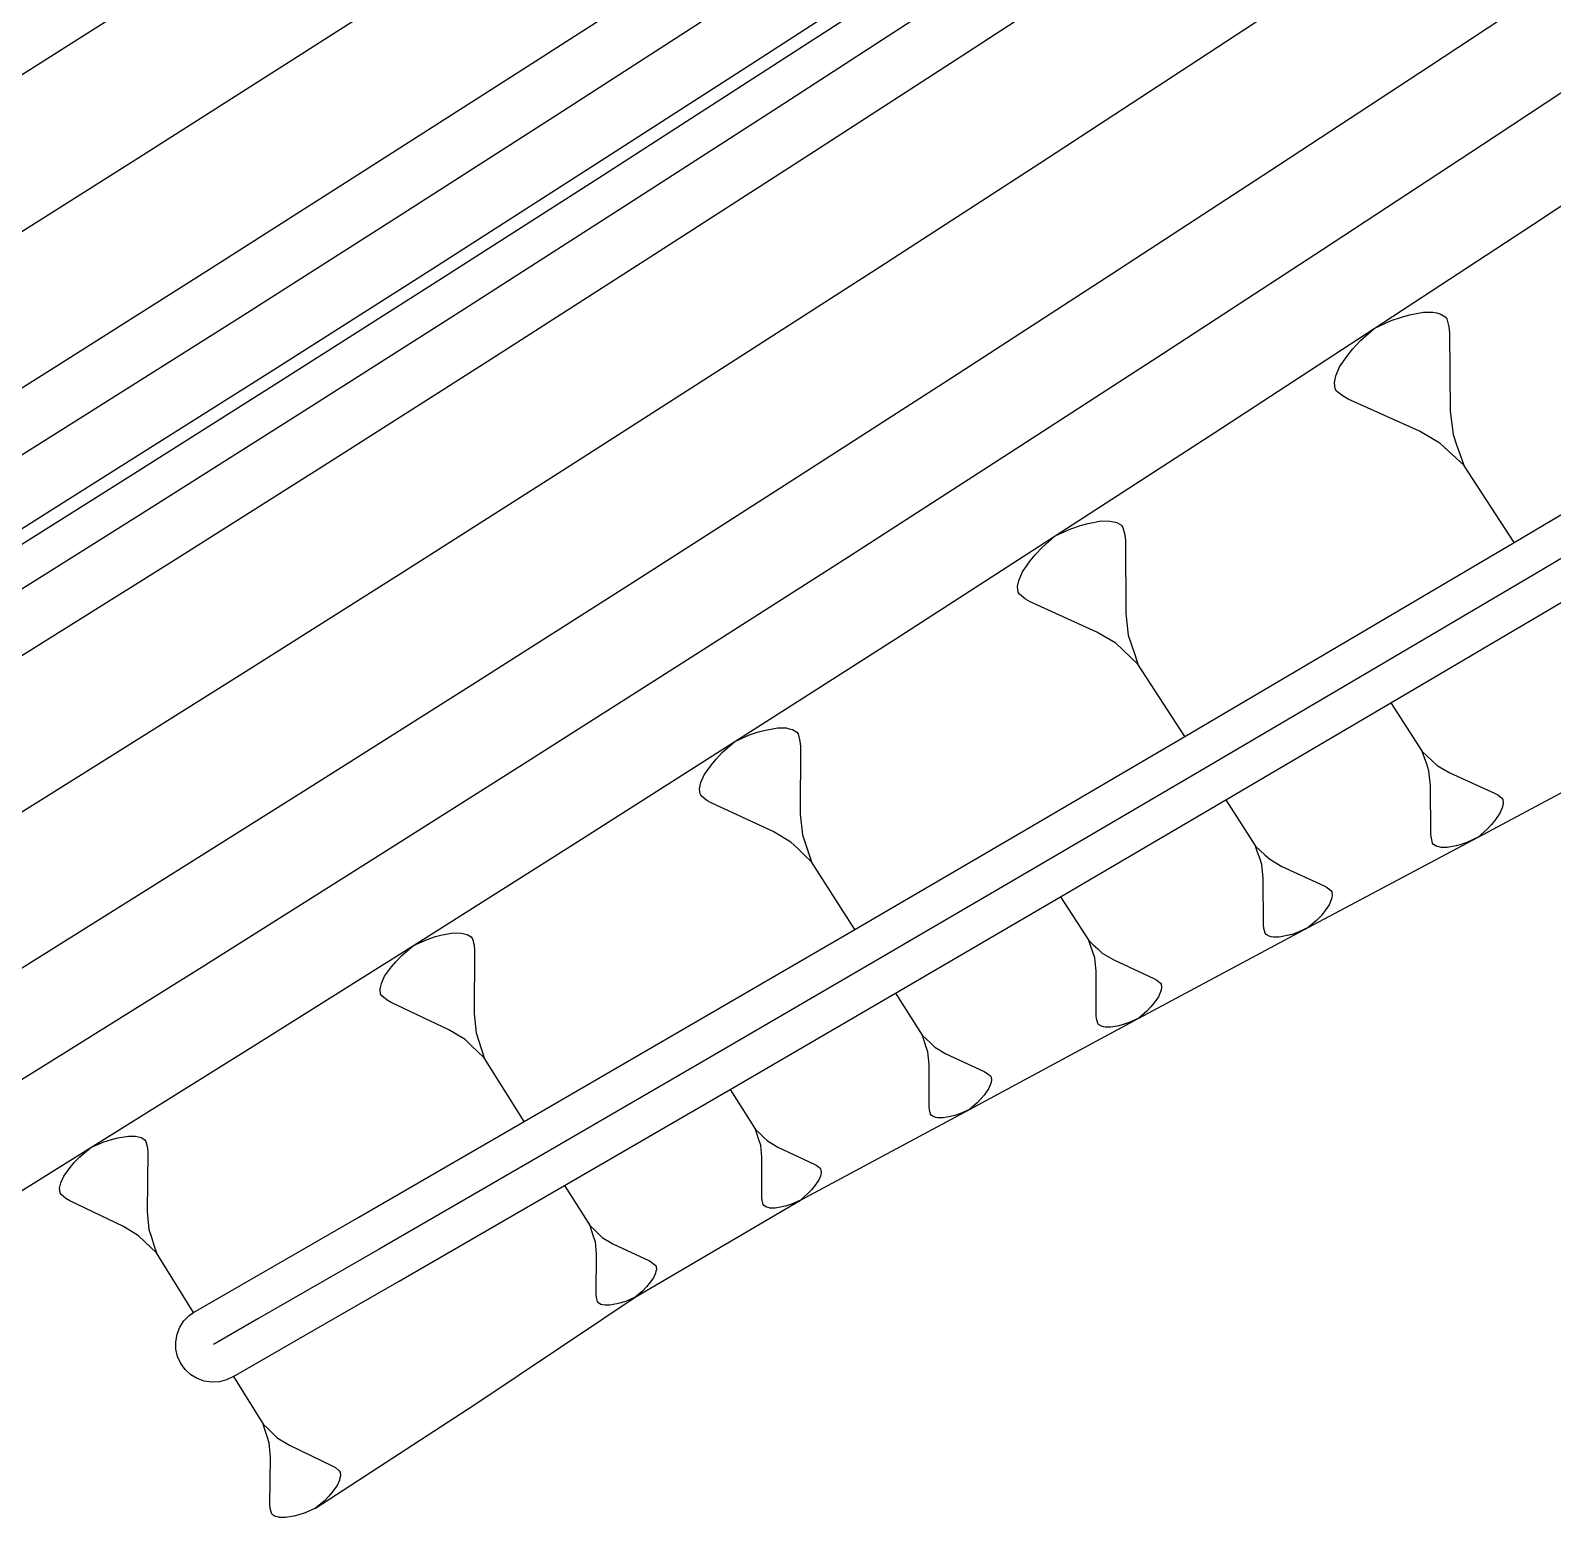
# Model space of a CAD drawing. Extents: x 384551 to 386632, y 802806 to 803252.
# Drawn here: x 386454.37 to 386494.62, y 803094.74 to 803134.08 of the extents above; entities that cross this region are included whole.
import ezdxf

# ---------------------------------------------------------------- set-up
doc = ezdxf.new("R2010")
doc.units = 0
doc.layers.get('0').update_dxf_attribs({"linetype": 'CONTINUOUS'})

msp = doc.modelspace()

# ---------------------------------------------------------------- linework, layer by layer
at = {"color": 7}
for p, q in [((386490.6228, 803126.4963), (386490.8359, 803126.5524)), ((386490.8359, 803126.5524), (386491.2038, 803126.6265)), ((386491.2038, 803126.6265), (386491.4551, 803126.6243)), ((386491.4551, 803126.6243), (386491.5516, 803126.6041)), ((386491.5516, 803126.6041), (386491.648, 803126.584)), ((386491.648, 803126.584), (386491.7826, 803126.5055)), ((386489.5349, 803125.868), (386489.905, 803126.1934)), ((386489.905, 803126.1934), (386490.3514, 803126.4021)), ((386490.3514, 803126.4021), (386490.6228, 803126.4963)), ((386491.7826, 803126.5055), (386491.8208, 803126.4471)), ((386491.8208, 803126.4471), (386491.8769, 803126.234)), ((386491.8769, 803126.234), (386491.8949, 803126.0792)), ((386489.3397, 803125.6571), (386489.5349, 803125.868)), ((386491.8949, 803126.0792), (386491.9153, 803124.0109)), ((386488.9876, 803125.177), (386489.2029, 803125.4844)), ((386489.2029, 803125.4844), (386489.3397, 803125.6571)), ((386488.8687, 803124.8495), (386488.8889, 803124.9459)), ((386488.8889, 803124.9459), (386488.9876, 803125.177)), ((386488.8486, 803124.753), (386488.8687, 803124.8495)), ((386488.8665, 803124.5982), (386488.8486, 803124.753)), ((386488.9047, 803124.5399), (386488.8665, 803124.5982)), ((386489.0774, 803124.4031), (386488.9047, 803124.5399)), ((386489.2121, 803124.3246), (386489.0774, 803124.4031)), ((386491.0988, 803123.4768), (386489.2121, 803124.3246)), ((386491.9153, 803124.0109), (386491.9872, 803123.3917)), ((386491.6373, 803123.1628), (386491.0988, 803123.4768)), ((386491.9872, 803123.3917), (386492.0815, 803123.1203)), ((386491.8482, 803122.9677), (386491.6373, 803123.1628)), ((386492.0591, 803122.7725), (386491.8482, 803122.9677)), ((386492.0815, 803123.1203), (386492.1757, 803122.8488)), ((386492.27, 803122.5774), (386492.0591, 803122.7725)), ((386492.1757, 803122.8488), (386492.27, 803122.5774)), ((386493.6051, 803120.5361), (386492.27, 803122.5774)), ((386481.465, 803120.7066), (386481.883, 803120.8992)), ((386481.883, 803120.8992), (386482.1369, 803120.9858)), ((386482.1369, 803120.9858), (386482.3363, 803121.0371)), ((386482.3363, 803121.0371), (386482.6802, 803121.1044)), ((386482.6802, 803121.1044), (386482.9148, 803121.1011)), ((386482.9148, 803121.1011), (386483.0048, 803121.0817)), ((386483.0048, 803121.0817), (386483.0948, 803121.0624)), ((386483.0948, 803121.0624), (386483.2201, 803120.9884)), ((386483.2201, 803120.9884), (386483.2554, 803120.9337)), ((386483.2554, 803120.9337), (386483.3067, 803120.7344)), ((386481.1177, 803120.4047), (386481.465, 803120.7066)), ((386483.3067, 803120.7344), (386483.3227, 803120.5897)), ((386483.3227, 803120.5897), (386483.3311, 803118.658)), ((386480.8057, 803120.0482), (386480.9343, 803120.2088)), ((386480.9343, 803120.2088), (386481.1177, 803120.4047)), ((386480.5096, 803119.547), (386480.603, 803119.7622)), ((386480.603, 803119.7622), (386480.8057, 803120.0482)), ((386480.471, 803119.367), (386480.4903, 803119.457)), ((386480.4869, 803119.2223), (386480.471, 803119.367)), ((386480.4903, 803119.457), (386480.5096, 803119.547)), ((386480.5222, 803119.1677), (386480.4869, 803119.2223)), ((386480.6829, 803119.039), (386480.5222, 803119.1677)), ((386480.8082, 803118.965), (386480.6829, 803119.039)), ((386482.5658, 803118.1635), (386480.8082, 803118.965)), ((386483.3311, 803118.658), (386483.395, 803118.0794)), ((386483.067, 803117.8675), (386482.5658, 803118.1635)), ((386483.395, 803118.0794), (386483.4816, 803117.8254)), ((386483.263, 803117.6842), (386483.067, 803117.8675)), ((386483.4589, 803117.5008), (386483.263, 803117.6842)), ((386483.4816, 803117.8254), (386483.5682, 803117.5715)), ((386483.6549, 803117.3175), (386483.4589, 803117.5008)), ((386483.5682, 803117.5715), (386483.6549, 803117.3175)), ((386484.8911, 803115.4043), (386483.6549, 803117.3175)), ((386490.3396, 803116.29), (386491.1732, 803115.0078)), ((386472.6689, 803114.9869), (386472.9947, 803115.2669)), ((386472.9947, 803115.2669), (386473.3858, 803115.4445)), ((386473.3858, 803115.4445), (386473.6233, 803115.524)), ((386473.6233, 803115.524), (386473.8096, 803115.5709)), ((386473.8096, 803115.5709), (386474.131, 803115.6319)), ((386474.131, 803115.6319), (386474.35, 803115.6275)), ((386474.35, 803115.6275), (386474.4339, 803115.609)), ((386474.4339, 803115.609), (386474.5178, 803115.5905)), ((386474.5178, 803115.5905), (386474.6344, 803115.5208)), ((386474.6344, 803115.5208), (386474.6671, 803115.4696)), ((386474.6671, 803115.4696), (386474.7139, 803115.2832)), ((386474.7139, 803115.2832), (386474.7281, 803115.1481)), ((386472.4967, 803114.8049), (386472.6689, 803114.9869)), ((386474.7281, 803115.1481), (386474.7259, 803113.345)), ((386491.1732, 803115.0078), (386491.3051, 803114.8851)), ((386491.2318, 803114.8374), (386491.1732, 803115.0078)), ((386491.2904, 803114.6671), (386491.2318, 803114.8374)), ((386491.3051, 803114.8851), (386491.437, 803114.7623)), ((386472.1851, 803114.3898), (386472.3758, 803114.6557)), ((386472.3758, 803114.6557), (386472.4967, 803114.8049)), ((386491.349, 803114.4967), (386491.2904, 803114.6671)), ((386491.393, 803114.1084), (386491.349, 803114.4967)), ((386491.437, 803114.7623), (386491.5688, 803114.6396)), ((386491.5688, 803114.6396), (386491.9059, 803114.4418)), ((386491.9059, 803114.4418), (386493.0874, 803113.907)), ((386472.0598, 803114.0216), (386472.0784, 803114.1055)), ((386472.0784, 803114.1055), (386472.0969, 803114.1894)), ((386472.0969, 803114.1894), (386472.1851, 803114.3898)), ((386491.4023, 803112.8115), (386491.393, 803114.1084)), ((386472.074, 803113.8865), (386472.0598, 803114.0216)), ((386472.1067, 803113.8353), (386472.074, 803113.8865)), ((386472.256, 803113.7143), (386472.1067, 803113.8353)), ((386472.3725, 803113.6446), (386472.256, 803113.7143)), ((386474.009, 803112.8874), (386472.3725, 803113.6446)), ((386485.9765, 803113.7244), (386486.764, 803112.5056)), ((386493.0874, 803113.907), (386493.1717, 803113.8576)), ((386493.1717, 803113.8576), (386493.2798, 803113.7715)), ((386493.2798, 803113.7715), (386493.3036, 803113.7348)), ((386493.3146, 803113.6378), (386493.3018, 803113.5773)), ((386493.3036, 803113.7348), (386493.3146, 803113.6378)), ((386474.7259, 803113.345), (386474.7826, 803112.8046)), ((386493.2267, 803113.3721), (386493.0911, 803113.1798)), ((386493.2889, 803113.5169), (386493.2267, 803113.3721)), ((386493.3018, 803113.5773), (386493.2889, 803113.5169)), ((386474.4753, 803112.6085), (386474.009, 803112.8874)), ((386492.8823, 803112.9398), (386492.6497, 803112.7365)), ((386493.005, 803113.0717), (386492.8823, 803112.9398)), ((386493.0911, 803113.1798), (386493.005, 803113.0717)), ((386474.6573, 803112.4363), (386474.4753, 803112.6085)), ((386474.8392, 803112.2642), (386474.6573, 803112.4363)), ((386474.7826, 803112.8046), (386474.8621, 803112.5671)), ((386474.8621, 803112.5671), (386474.9416, 803112.3295)), ((386486.764, 803112.5056), (386486.8888, 803112.3889)), ((386486.8192, 803112.3439), (386486.764, 803112.5056)), ((386491.4133, 803112.7144), (386491.4023, 803112.8115)), ((386491.4481, 803112.5807), (386491.4133, 803112.7144)), ((386491.4719, 803112.5441), (386491.4481, 803112.5807)), ((386491.5562, 803112.4946), (386491.4719, 803112.5441)), ((386491.6166, 803112.4818), (386491.5562, 803112.4946)), ((386491.6771, 803112.469), (386491.6166, 803112.4818)), ((386491.8346, 803112.4672), (386491.6771, 803112.469)), ((386492.0654, 803112.513), (386491.8346, 803112.4672)), ((386492.1991, 803112.5478), (386492.0654, 803112.513)), ((386492.3694, 803112.6064), (386492.1991, 803112.5478)), ((386492.6497, 803112.7365), (386492.3694, 803112.6064)), ((386475.0212, 803112.092), (386474.8392, 803112.2642)), ((386474.9416, 803112.3295), (386475.0212, 803112.092)), ((386476.1652, 803110.2997), (386475.0212, 803112.092)), ((386486.8744, 803112.1821), (386486.8192, 803112.3439)), ((386486.9295, 803112.0203), (386486.8744, 803112.1821)), ((386486.8888, 803112.3889), (386487.0136, 803112.2721)), ((386486.9702, 803111.6517), (386486.9295, 803112.0203)), ((386487.0136, 803112.2721), (386487.1385, 803112.1553)), ((386487.1385, 803112.1553), (386487.4578, 803111.9667)), ((386486.9756, 803110.4212), (386486.9702, 803111.6517)), ((386487.4578, 803111.9667), (386488.5774, 803111.4562)), ((386488.5774, 803111.4562), (386488.6572, 803111.409)), ((386488.6572, 803111.409), (386488.7596, 803111.327)), ((386488.7596, 803111.327), (386488.7821, 803111.2922)), ((386488.7821, 803111.2922), (386488.7922, 803111.2001)), ((386481.6104, 803111.1657), (386482.3551, 803110.0061)), ((386488.7081, 803110.9483), (386488.579, 803110.7661)), ((386488.7676, 803111.0854), (386488.7081, 803110.9483)), ((386488.7799, 803111.1428), (386488.7676, 803111.0854)), ((386488.7922, 803111.2001), (386488.7799, 803111.1428)), ((386486.9858, 803110.329), (386486.9756, 803110.4212)), ((386488.3803, 803110.539), (386488.159, 803110.3467)), ((386488.497, 803110.6638), (386488.3803, 803110.539)), ((386488.579, 803110.7661), (386488.497, 803110.6638)), ((386464.4942, 803109.8743), (386464.8602, 803110.038)), ((386464.8602, 803110.038), (386465.0822, 803110.111)), ((386465.0822, 803110.111), (386465.2563, 803110.1537)), ((386465.2563, 803110.1537), (386465.5566, 803110.209)), ((386465.5566, 803110.209), (386465.7609, 803110.2038)), ((386465.7609, 803110.2038), (386465.8391, 803110.1861)), ((386465.8391, 803110.1861), (386465.9173, 803110.1684)), ((386465.9173, 803110.1684), (386466.0258, 803110.1027)), ((386466.0258, 803110.1027), (386466.056, 803110.0547)), ((386466.056, 803110.0547), (386466.0987, 803109.8806)), ((386482.3551, 803110.0061), (386482.4734, 803109.8948)), ((386482.4071, 803109.8523), (386482.3551, 803110.0061)), ((386487.0184, 803110.202), (386486.9858, 803110.329)), ((386487.0409, 803110.1672), (386487.0184, 803110.202)), ((386487.1208, 803110.1201), (386487.0409, 803110.1672)), ((386487.1781, 803110.1078), (386487.1208, 803110.1201)), ((386487.2354, 803110.0954), (386487.1781, 803110.1078)), ((386487.3849, 803110.0933), (386487.2354, 803110.0954)), ((386487.604, 803110.1361), (386487.3849, 803110.0933)), ((386487.731, 803110.1688), (386487.604, 803110.1361)), ((386487.8927, 803110.224), (386487.731, 803110.1688)), ((386488.159, 803110.3467), (386487.8927, 803110.224)), ((386464.0272, 803109.4458), (386464.1888, 803109.6147)), ((386464.1888, 803109.6147), (386464.4942, 803109.8743)), ((386466.0987, 803109.8806), (386466.1113, 803109.7545)), ((386466.1113, 803109.7545), (386466.0999, 803108.0718)), ((386482.4591, 803109.6984), (386482.4071, 803109.8523)), ((386482.5111, 803109.5446), (386482.4591, 803109.6984)), ((386482.4734, 803109.8948), (386482.5916, 803109.7836)), ((386482.5916, 803109.7836), (386482.7099, 803109.6723)), ((386482.7099, 803109.6723), (386483.0126, 803109.4923)), ((386463.7342, 803109.06), (386463.9135, 803109.3071)), ((386463.9135, 803109.3071), (386464.0272, 803109.4458)), ((386482.5488, 803109.1944), (386482.5111, 803109.5446)), ((386483.0126, 803109.4923), (386484.0747, 803109.0045)), ((386463.6331, 803108.7952), (386463.6508, 803108.8734)), ((386463.6508, 803108.8734), (386463.7342, 803109.06)), ((386482.5506, 803108.0256), (386482.5488, 803109.1944)), ((386484.0747, 803109.0045), (386484.1504, 803108.9595)), ((386484.1504, 803108.9595), (386484.2474, 803108.8814)), ((386484.2474, 803108.8814), (386484.2687, 803108.8482)), ((386484.2687, 803108.8482), (386484.2781, 803108.7607)), ((386463.6154, 803108.717), (386463.6331, 803108.7952)), ((386463.6279, 803108.5908), (386463.6154, 803108.717)), ((386463.6581, 803108.5429), (386463.6279, 803108.5908)), ((386463.7968, 803108.4293), (386463.6581, 803108.5429)), ((386463.9052, 803108.3636), (386463.7968, 803108.4293)), ((386477.2412, 803108.6139), (386477.9489, 803107.5052)), ((386484.1976, 803108.5217), (386484.0744, 803108.3491)), ((386484.2544, 803108.6518), (386484.1976, 803108.5217)), ((386484.2663, 803108.7063), (386484.2544, 803108.6518)), ((386484.2781, 803108.7607), (386484.2663, 803108.7063)), ((386465.4285, 803107.6484), (386463.9052, 803108.3636)), ((386466.0999, 803108.0718), (386466.1499, 803107.5672)), ((386482.56, 803107.9381), (386482.5506, 803108.0256)), ((386483.8851, 803108.1339), (386483.6744, 803107.9518)), ((386483.9963, 803108.2521), (386483.8851, 803108.1339)), ((386484.0744, 803108.3491), (386483.9963, 803108.2521)), ((386465.8622, 803107.3857), (386465.4285, 803107.6484)), ((386482.5907, 803107.8174), (386482.56, 803107.9381)), ((386482.612, 803107.7843), (386482.5907, 803107.8174)), ((386482.6877, 803107.7393), (386482.612, 803107.7843)), ((386482.7421, 803107.7274), (386482.6877, 803107.7393)), ((386482.7965, 803107.7156), (386482.7421, 803107.7274)), ((386482.9385, 803107.7132), (386482.7965, 803107.7156)), ((386483.1467, 803107.7533), (386482.9385, 803107.7132)), ((386483.2674, 803107.784), (386483.1467, 803107.7533)), ((386483.4212, 803107.836), (386483.2674, 803107.784)), ((386483.6744, 803107.9518), (386483.4212, 803107.836)), ((386466.0311, 803107.2241), (386465.8622, 803107.3857)), ((386466.2, 803107.0626), (386466.0311, 803107.2241)), ((386466.1499, 803107.5672), (386466.2229, 803107.3451)), ((386466.2229, 803107.3451), (386466.2959, 803107.123)), ((386477.9489, 803107.5052), (386478.0615, 803107.3987)), ((386477.9981, 803107.3583), (386477.9489, 803107.5052)), ((386478.0473, 803107.2113), (386477.9981, 803107.3583)), ((386478.0965, 803107.0644), (386478.0473, 803107.2113)), ((386478.0615, 803107.3987), (386478.174, 803107.2922)), ((386478.174, 803107.2922), (386478.2866, 803107.1857)), ((386466.3689, 803106.901), (386466.2, 803107.0626)), ((386466.2959, 803107.123), (386466.3689, 803106.901)), ((386467.4272, 803105.2225), (386466.3689, 803106.901)), ((386478.1316, 803106.7301), (386478.0965, 803107.0644)), ((386478.2866, 803107.1857), (386478.575, 803107.0132)), ((386478.575, 803107.0132), (386479.5874, 803106.5448)), ((386478.1302, 803105.6147), (386478.1316, 803106.7301)), ((386479.5874, 803106.5448), (386479.6595, 803106.5016)), ((386479.6595, 803106.5016), (386479.7518, 803106.4268)), ((386479.7518, 803106.4268), (386479.772, 803106.3951)), ((386479.772, 803106.3951), (386479.7808, 803106.3116)), ((386472.8691, 803106.0689), (386473.5393, 803105.0124)), ((386479.7033, 803106.0838), (386479.5853, 803105.9193)), ((386479.7579, 803106.2078), (386479.7033, 803106.0838)), ((386479.7693, 803106.2597), (386479.7579, 803106.2078)), ((386479.7808, 803106.3116), (386479.7693, 803106.2597)), ((386478.139, 803105.5311), (386478.1302, 803105.6147)), ((386479.404, 803105.7144), (386479.2025, 803105.5412)), ((386479.5105, 803105.827), (386479.404, 803105.7144)), ((386479.5853, 803105.9193), (386479.5105, 803105.827)), ((386478.168, 803105.4158), (386478.139, 803105.5311)), ((386478.1882, 803105.3842), (386478.168, 803105.4158)), ((386478.2603, 803105.341), (386478.1882, 803105.3842)), ((386478.3122, 803105.3296), (386478.2603, 803105.341)), ((386478.3641, 803105.3181), (386478.3122, 803105.3296)), ((386478.4996, 803105.3154), (386478.3641, 803105.3181)), ((386478.6984, 803105.3532), (386478.4996, 803105.3154)), ((386478.8136, 803105.3821), (386478.6984, 803105.3532)), ((386478.9606, 803105.4313), (386478.8136, 803105.3821)), ((386479.2025, 803105.5412), (386478.9606, 803105.4313)), ((386456.514, 803104.7469), (386456.6767, 803104.7859)), ((386456.6767, 803104.7859), (386456.9572, 803104.8359)), ((386456.9572, 803104.8359), (386457.1479, 803104.83)), ((386457.1479, 803104.83), (386457.2208, 803104.813)), ((386457.2208, 803104.813), (386457.2936, 803104.7961)), ((386457.2936, 803104.7961), (386457.3945, 803104.7342)), ((386473.5393, 803105.0124), (386473.6461, 803104.9108)), ((386473.5857, 803104.8725), (386473.5393, 803105.0124)), ((386473.6322, 803104.7326), (386473.5857, 803104.8725)), ((386473.6461, 803104.9108), (386473.7529, 803104.8092)), ((386473.7529, 803104.8092), (386473.8597, 803104.7076)), ((386455.6775, 803104.2883), (386455.964, 803104.529)), ((386455.964, 803104.529), (386456.3063, 803104.6799)), ((386456.3063, 803104.6799), (386456.514, 803104.7469)), ((386457.3945, 803104.7342), (386457.4225, 803104.6893)), ((386457.4225, 803104.6893), (386457.4615, 803104.5266)), ((386457.4725, 803104.4088), (386457.4531, 803102.8384)), ((386457.4615, 803104.5266), (386457.4725, 803104.4088)), ((386473.6786, 803104.5927), (386473.6322, 803104.7326)), ((386473.711, 803104.2746), (386473.6786, 803104.5927)), ((386473.8597, 803104.7076), (386474.1336, 803104.5427)), ((386474.1336, 803104.5427), (386475.0954, 803104.0944)), ((386455.2505, 803103.773), (386455.4191, 803104.0027)), ((386455.4191, 803104.0027), (386455.5259, 803104.1315)), ((386455.5259, 803104.1315), (386455.6775, 803104.2883)), ((386473.7068, 803103.2135), (386473.711, 803104.2746)), ((386475.0954, 803104.0944), (386475.1638, 803104.0532)), ((386475.1638, 803104.0532), (386475.2515, 803103.9818)), ((386475.2515, 803103.9818), (386475.2706, 803103.9516)), ((386455.1547, 803103.5264), (386455.1717, 803103.5992)), ((386455.1717, 803103.5992), (386455.2505, 803103.773)), ((386475.2044, 803103.6556), (386475.0918, 803103.4995)), ((386475.2567, 803103.7734), (386475.2044, 803103.6556)), ((386475.2677, 803103.8227), (386475.2567, 803103.7734)), ((386475.2787, 803103.8721), (386475.2677, 803103.8227)), ((386475.2706, 803103.9516), (386475.2787, 803103.8721)), ((386455.1378, 803103.4535), (386455.1547, 803103.5264)), ((386455.1488, 803103.3357), (386455.1378, 803103.4535)), ((386455.1768, 803103.2908), (386455.1488, 803103.3357)), ((386455.3056, 803103.184), (386455.1768, 803103.2908)), ((386455.4064, 803103.1221), (386455.3056, 803103.184)), ((386468.4939, 803103.5307), (386469.1672, 803102.4628)), ((386473.7149, 803103.134), (386473.7068, 803103.2135)), ((386474.9188, 803103.305), (386474.7266, 803103.1408)), ((386475.0204, 803103.4118), (386474.9188, 803103.305)), ((386475.0918, 803103.4995), (386475.0204, 803103.4118)), ((386456.8243, 803102.4468), (386455.4064, 803103.1221)), ((386457.4531, 803102.8384), (386457.4973, 803102.3672)), ((386473.7422, 803103.0243), (386473.7149, 803103.134)), ((386473.7613, 803102.9941), (386473.7422, 803103.0243)), ((386473.8298, 803102.9529), (386473.7613, 803102.9941)), ((386473.8791, 803102.9419), (386473.8298, 803102.9529)), ((386473.9285, 803102.9308), (386473.8791, 803102.9419)), ((386474.0573, 803102.9279), (386473.9285, 803102.9308)), ((386474.2466, 803102.9633), (386474.0573, 803102.9279)), ((386474.3563, 803102.9905), (386474.2466, 803102.9633)), ((386474.4962, 803103.0369), (386474.3563, 803102.9905)), ((386474.7266, 803103.1408), (386474.4962, 803103.0369)), ((386457.2278, 803102.1994), (386456.8243, 803102.4468)), ((386457.4973, 803102.3672), (386457.5642, 803102.1596)), ((386469.1672, 803102.4628), (386469.2747, 803102.36)), ((386469.2136, 803102.3215), (386469.1672, 803102.4628)), ((386469.2747, 803102.36), (386469.3821, 803102.2572)), ((386457.3846, 803102.0477), (386457.2278, 803102.1994)), ((386457.5414, 803101.896), (386457.3846, 803102.0477)), ((386457.5642, 803102.1596), (386457.6312, 803101.952)), ((386469.2601, 803102.1802), (386469.2136, 803102.3215)), ((386469.3065, 803102.0389), (386469.2601, 803102.1802)), ((386469.3384, 803101.7179), (386469.3065, 803102.0389)), ((386469.3821, 803102.2572), (386469.4896, 803102.1544)), ((386469.4896, 803102.1544), (386469.7655, 803101.9872)), ((386469.7655, 803101.9872), (386470.7346, 803101.5323)), ((386457.6982, 803101.7443), (386457.5414, 803101.896)), ((386457.6312, 803101.952), (386457.6982, 803101.7443)), ((386458.6771, 803100.1723), (386457.6982, 803101.7443)), ((386469.3311, 803100.6473), (386469.3384, 803101.7179)), ((386470.7346, 803101.5323), (386470.8036, 803101.4905)), ((386470.8036, 803101.4905), (386470.8918, 803101.4182)), ((386470.8965, 803101.2079), (386470.8434, 803101.0892)), ((386470.8918, 803101.4182), (386470.9111, 803101.3877)), ((386470.9078, 803101.2577), (386470.8965, 803101.2079)), ((386470.919, 803101.3074), (386470.9078, 803101.2577)), ((386470.9111, 803101.3877), (386470.919, 803101.3074)), ((386470.6571, 803100.8437), (386470.5542, 803100.7363)), ((386470.7294, 803100.932), (386470.6571, 803100.8437)), ((386470.8434, 803101.0892), (386470.7294, 803100.932)), ((386469.3391, 803100.5671), (386469.3311, 803100.6473)), ((386469.3663, 803100.4563), (386469.3391, 803100.5671)), ((386469.3855, 803100.4258), (386469.3663, 803100.4563)), ((386469.4545, 803100.384), (386469.3855, 803100.4258)), ((386469.5043, 803100.3727), (386469.4545, 803100.384)), ((386469.554, 803100.3615), (386469.5043, 803100.3727)), ((386469.684, 803100.3582), (386469.554, 803100.3615)), ((386469.875, 803100.3933), (386469.684, 803100.3582)), ((386469.9858, 803100.4205), (386469.875, 803100.3933)), ((386470.1271, 803100.467), (386469.9858, 803100.4205)), ((386470.3599, 803100.5711), (386470.1271, 803100.467)), ((386470.5542, 803100.7363), (386470.3599, 803100.5711)), ((386460.3798, 803100), (386459.2058, 803099.3235)), ((386459.7344, 803098.4746), (386460.5174, 803097.2174)), ((386460.5174, 803097.2174), (386460.6428, 803097.0961)), ((386460.5709, 803097.0514), (386460.5174, 803097.2174)), ((386460.6245, 803096.8853), (386460.5709, 803097.0514)), ((386460.678, 803096.7193), (386460.6245, 803096.8853)), ((386460.6428, 803097.0961), (386460.7682, 803096.9748)), ((386460.7682, 803096.9748), (386460.8936, 803096.8535)), ((386460.8936, 803096.8535), (386461.2162, 803096.6556)), ((386460.7133, 803096.3424), (386460.678, 803096.7193)), ((386460.6979, 803095.0865), (386460.7133, 803096.3424)), ((386461.2162, 803096.6556), (386462.3502, 803096.1155)), ((386462.3502, 803096.1155), (386462.4309, 803096.066)), ((386462.4309, 803096.066), (386462.5339, 803095.9806)), ((386462.5339, 803095.9806), (386462.5563, 803095.9447)), ((386462.5563, 803095.9447), (386462.5651, 803095.8505)), ((386462.475, 803095.595), (386462.3401, 803095.4113)), ((386462.538, 803095.7339), (386462.475, 803095.595)), ((386462.5515, 803095.7922), (386462.538, 803095.7339)), ((386462.5651, 803095.8505), (386462.5515, 803095.7922)), ((386462.1334, 803095.1828), (386461.9043, 803094.9903)), ((386462.2547, 803095.3082), (386462.1334, 803095.1828)), ((386462.3401, 803095.4113), (386462.2547, 803095.3082)), ((386460.7067, 803094.9923), (386460.6979, 803095.0865)), ((386460.7379, 803094.8621), (386460.7067, 803094.9923)), ((386460.7602, 803094.8262), (386460.7379, 803094.8621)), ((386460.8409, 803094.7767), (386460.7602, 803094.8262)), ((386460.8992, 803094.7632), (386460.8409, 803094.7767)), ((386460.9575, 803094.7496), (386460.8992, 803094.7632)), ((386461.11, 803094.7449), (386460.9575, 803094.7496)), ((386461.3343, 803094.7849), (386461.11, 803094.7449)), ((386461.4645, 803094.8161), (386461.3343, 803094.7849)), ((386461.6305, 803094.8697), (386461.4645, 803094.8161)), ((386461.9043, 803094.9903), (386461.6305, 803094.8697))]:
    msp.add_line(p, q, dxfattribs=at)
at = {"color": 1}
msp.add_line((386459.7344, 803098.4746), (386462.3815, 803100), dxfattribs=at)
at = {"color": 7, "linetype": 'CONTINUOUS'}
for points in [[(386406.998, 803100), (386410.5926, 803102.1225), (386414.8683, 803104.6632), (386419.137, 803107.2158), (386423.3985, 803109.7802), (386427.6529, 803112.3564), (386431.9001, 803114.9445), (386436.1401, 803117.5443), (386440.3728, 803120.1559), (386444.5983, 803122.7793), (386448.8165, 803125.4144), (386453.0274, 803128.0611), (386457.2309, 803130.7196), (386461.4269, 803133.3898), (386465.6156, 803136.0715), (386469.7968, 803138.765), (386473.9705, 803141.47), (386478.1366, 803144.1866), (386482.2952, 803146.9147), (386486.4462, 803149.6544), (386490.5896, 803152.4057), (386494.7253, 803155.1684)], [(386413.8722, 803100), (386416.6604, 803101.6568), (386420.9374, 803104.2144), (386425.2073, 803106.7838), (386429.4699, 803109.3651), (386433.7255, 803111.9582), (386437.9738, 803114.5631), (386442.2148, 803117.1798), (386446.4485, 803119.8083), (386450.675, 803122.4485), (386454.8941, 803125.1005), (386459.1058, 803127.7642), (386463.3101, 803130.4395), (386467.5069, 803133.1266), (386471.6963, 803135.8252), (386475.8781, 803138.5355), (386480.0524, 803141.2574), (386484.2191, 803143.9909), (386488.3782, 803146.736), (386492.5297, 803149.4926), (386496.6735, 803152.2607), (386498.5906, 803153.547), (386500, 803154.4955)], [(386425.5708, 803100), (386428.308, 803101.6471), (386432.585, 803104.237), (386436.8547, 803106.8388), (386441.1172, 803109.4525), (386445.3724, 803112.0779), (386449.6203, 803114.7152), (386453.8609, 803117.3643), (386458.0941, 803120.0251), (386462.3199, 803122.6977), (386466.5383, 803125.382), (386470.7491, 803128.078), (386474.9525, 803130.7857), (386479.1483, 803133.5051), (386483.3366, 803136.2361), (386487.5173, 803138.9787), (386491.6903, 803141.733), (386495.8556, 803144.4988), (386500, 803147.2673)], [(386432.3449, 803100), (386434.4021, 803101.2457), (386438.6801, 803103.8525), (386442.9509, 803106.4713), (386447.2144, 803109.1018), (386451.4706, 803111.7442), (386455.7194, 803114.3984), (386459.9608, 803117.0644), (386464.1948, 803119.7422), (386468.4214, 803122.4318), (386472.6404, 803125.133), (386476.852, 803127.846), (386481.056, 803130.5706), (386485.2524, 803133.307), (386489.4412, 803136.0549), (386493.6223, 803138.8145), (386497.7958, 803141.5857), (386500, 803143.0582)], [(386439.0839, 803100), (386440.5055, 803100.8662), (386444.7846, 803103.49), (386449.0564, 803106.1257), (386453.3208, 803108.7733), (386457.5779, 803111.4326), (386461.8275, 803114.1038), (386466.0697, 803116.7868), (386470.3045, 803119.4815), (386474.5317, 803122.188), (386478.7515, 803124.9063), (386482.9636, 803127.6362), (386487.1682, 803130.3778), (386491.3651, 803133.1311), (386495.5543, 803135.8961), (386499.7359, 803138.6727), (386500, 803138.8491)], [(386400.0851, 803100), (386400.2531, 803100.098), (386404.5345, 803102.61), (386408.8089, 803105.1338), (386413.0762, 803107.6696), (386417.3365, 803110.2171), (386421.5897, 803112.7766), (386425.8358, 803115.3478), (386430.0747, 803117.9308), (386434.3064, 803120.5255), (386438.5309, 803123.132), (386442.7481, 803125.7502), (386446.958, 803128.3802), (386451.1607, 803131.0218), (386455.3559, 803133.6751), (386459.5438, 803136.34)], [(386458.6771, 803100.1723), (386463.0537, 803102.694), (386467.4272, 803105.2225), (386471.7977, 803107.7577), (386476.1652, 803110.2997), (386480.5296, 803112.8486), (386484.8911, 803115.4043), (386489.2496, 803117.9668), (386493.6051, 803120.5361), (386497.9576, 803123.1124), (386500, 803124.3253)], [(386500, 803123.1635), (386498.5073, 803122.277), (386494.1524, 803119.6992), (386489.7946, 803117.1284), (386485.4338, 803114.5643), (386481.07, 803112.0072), (386476.7032, 803109.4568), (386472.3334, 803106.9133), (386467.9606, 803104.3766), (386463.5847, 803101.8466), (386460.3798, 803100)], [(386469.5058, 803100), (386470.3599, 803100.5711), (386474.7266, 803103.1408), (386479.2025, 803105.5412), (386483.6744, 803107.9518), (386488.159, 803110.3467), (386492.6497, 803112.7365), (386497.1372, 803115.1357), (386500, 803116.6879)], [(386461.9043, 803094.9903), (386466.1486, 803097.7551), (386469.5058, 803100)]]:
    msp.add_lwpolyline(points, dxfattribs=at)
at = {"color": 2, "linetype": 'CONTINUOUS'}
for points in [[(386416.8086, 803100), (386417.4285, 803100.3683), (386421.709, 803102.928), (386425.9824, 803105.4996), (386430.2487, 803108.0831), (386434.5078, 803110.6783), (386438.7596, 803113.2854), (386443.0042, 803115.9043), (386447.2415, 803118.535), (386451.4715, 803121.1775), (386455.6941, 803123.8316), (386459.9093, 803126.4975), (386464.1171, 803129.1751), (386468.3175, 803131.8644), (386472.5103, 803134.5654), (386476.6957, 803137.2779), (386480.8735, 803140.0021), (386485.0437, 803142.7379), (386489.2063, 803145.4852), (386493.3612, 803148.2441), (386497.5085, 803151.0146), (386499.4271, 803152.3019), (386500, 803152.6875)], [(386422.6579, 803100), (386423.2523, 803100.3554), (386427.5328, 803102.9313), (386431.8062, 803105.519), (386436.0724, 803108.1187), (386440.3313, 803110.7301), (386444.583, 803113.3534), (386448.8274, 803115.9885), (386453.0644, 803118.6353), (386457.2941, 803121.2939), (386461.5164, 803123.9643), (386465.7312, 803126.6464), (386469.9386, 803129.3401), (386474.1384, 803132.0456), (386478.3308, 803134.7627), (386482.5155, 803137.4914), (386486.6927, 803140.2318), (386490.8623, 803142.9837), (386495.0242, 803145.7472), (386499.1784, 803148.5223), (386500, 803149.0736)], [(386443.8754, 803100), (386446.0944, 803101.3606), (386450.372, 803103.9999), (386454.6424, 803106.6511), (386458.9053, 803109.3142), (386463.1609, 803111.989), (386467.409, 803114.6757), (386471.6496, 803117.3742), (386475.8827, 803120.0845), (386480.1082, 803122.8065), (386484.3262, 803125.5402), (386488.5366, 803128.2856), (386492.7393, 803131.0427), (386496.9343, 803133.8115), (386500, 803135.8471)]]:
    msp.add_lwpolyline(points, dxfattribs=at)
at = {"color": 1, "linetype": 'CONTINUOUS'}
for points in [[(386420.0275, 803100), (386422.5578, 803101.5131), (386426.8352, 803104.087), (386431.1053, 803106.6729), (386435.3683, 803109.2705), (386439.6241, 803111.88), (386443.8726, 803114.5013), (386448.1137, 803117.1344), (386452.3476, 803119.7793), (386456.5741, 803122.4359), (386460.7932, 803125.1043), (386465.0049, 803127.7843), (386469.2091, 803130.4761), (386473.4058, 803133.1795), (386477.595, 803135.8945), (386481.7766, 803138.6212), (386485.9506, 803141.3595), (386490.1171, 803144.1094), (386494.2758, 803146.8708), (386498.4269, 803149.6438), (386500, 803150.6993)], [(386420.7094, 803100), (386422.7379, 803101.213), (386427.016, 803103.7874), (386431.287, 803106.3737), (386435.5509, 803108.9719), (386439.8074, 803111.5819), (386444.0567, 803114.2037), (386448.2988, 803116.8373), (386452.5334, 803119.4827), (386456.7608, 803122.1398), (386460.9807, 803124.8087), (386465.1932, 803127.4893), (386469.3982, 803130.1816), (386473.5957, 803132.8855), (386477.7857, 803135.6011), (386481.9682, 803138.3283), (386486.143, 803141.0672), (386490.3103, 803143.8176), (386494.4698, 803146.5795), (386498.6217, 803149.3531), (386500, 803150.2778)], [(386448.6502, 803100), (386451.6877, 803101.8741), (386455.964, 803104.529), (386460.2328, 803107.1957), (386464.4942, 803109.8743), (386468.7482, 803112.5647), (386472.9947, 803115.2669), (386477.2336, 803117.9809), (386481.465, 803120.7066), (386485.6888, 803123.4441), (386489.905, 803126.1934), (386494.1135, 803128.9543), (386498.3144, 803131.7269), (386500, 803132.8462)], [(386462.3815, 803100), (386464.1157, 803100.9993), (386468.4939, 803103.5307), (386472.8691, 803106.0689), (386477.2412, 803108.6139), (386481.6104, 803111.1657), (386485.9765, 803113.7244), (386490.3396, 803116.29), (386494.6998, 803118.8624), (386499.057, 803121.4416), (386500, 803122.0017)], [(386459.7346, 803098.4741), (386459.5554, 803098.386), (386459.3623, 803098.3353), (386459.1629, 803098.3239), (386458.9653, 803098.3524), (386458.7773, 803098.4196), (386458.6063, 803098.5228), (386458.4593, 803098.6578), (386458.342, 803098.8195), (386458.2592, 803099.0011), (386458.2141, 803099.1956), (386458.2086, 803099.3952), (386458.2428, 803099.5919), (386458.3155, 803099.7779), (386458.4236, 803099.9458), (386458.4764, 803100)], [(386458.4764, 803100), (386458.5629, 803100.0888), (386458.6772, 803100.1717)]]:
    msp.add_lwpolyline(points, dxfattribs=at)
at = {"color": 3, "linetype": 'CONTINUOUS'}
msp.add_lwpolyline([(386425.5708, 803100), (386428.308, 803101.6471), (386432.585, 803104.237), (386436.8547, 803106.8388), (386441.1172, 803109.4525), (386445.3724, 803112.0779), (386449.6203, 803114.7152), (386453.8609, 803117.3643), (386458.0941, 803120.0251), (386462.3199, 803122.6977), (386466.5383, 803125.382), (386470.7491, 803128.078), (386474.9525, 803130.7857), (386479.1483, 803133.5051), (386483.3366, 803136.2361), (386487.5173, 803138.9787), (386491.6903, 803141.733), (386495.8556, 803144.4988), (386500, 803147.2673)], dxfattribs=at)

doc.saveas('drawing.dxf')
